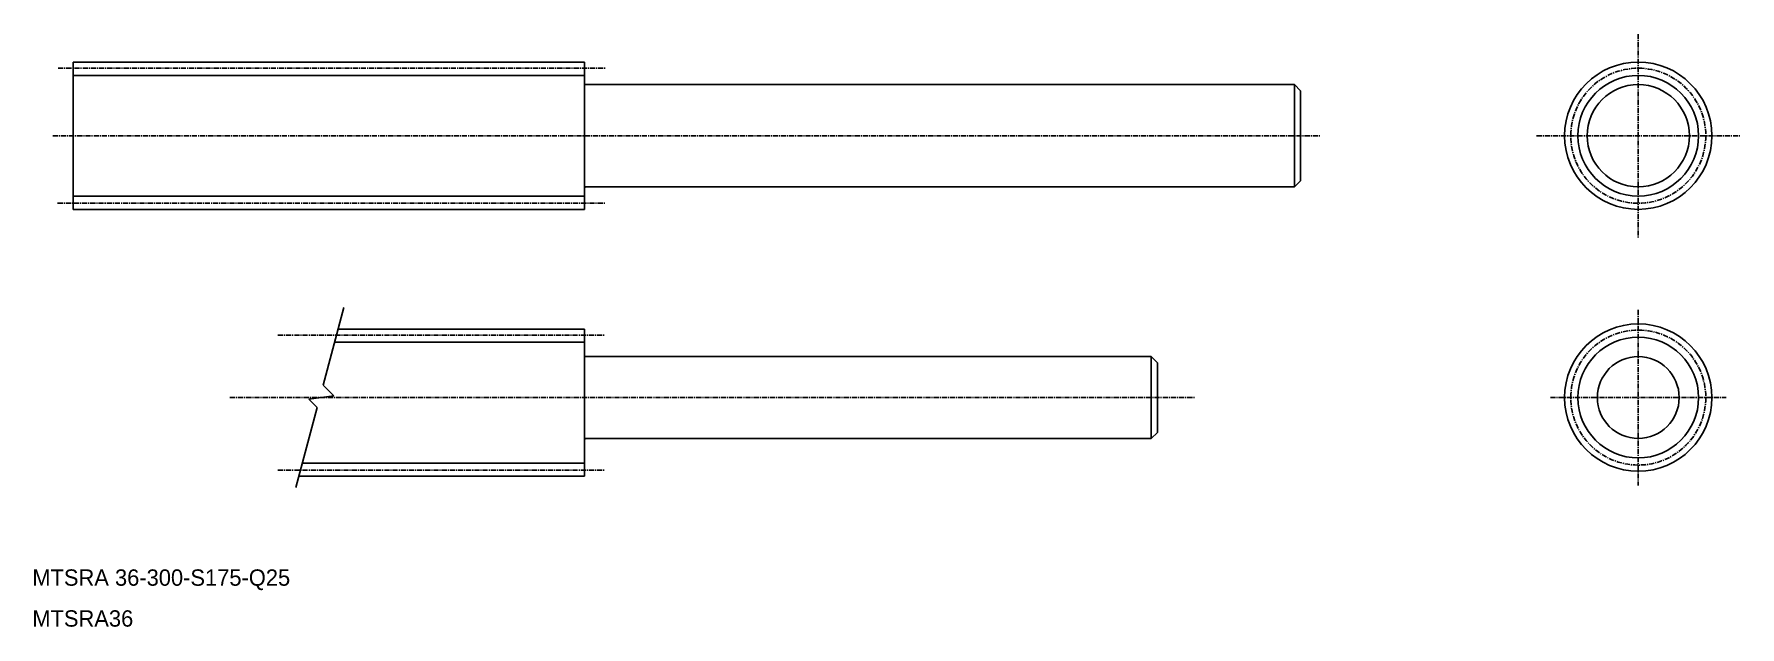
# Model space of a CAD drawing. Extents: x 10 to 427, y 10 to 155.
import ezdxf

# ---------------------------------------------------------------- set-up
doc = ezdxf.new("R2010")
doc.units = 0
doc.linetypes.add('CENTER', pattern=[2, 1.25, -0.25, 0.25, -0.25])
doc.layers.get('0').update_dxf_attribs({"linetype": 'CONTINUOUS'})
doc.layers.add('CENTER', color=1, linetype='CENTER')

msp = doc.modelspace()

# ---------------------------------------------------------------- linework, layer by layer
at = {"color": 7, "linetype": 'CONTINUOUS'}
for p, q in [((20, 148), (145, 148)), ((20, 148), (20, 112)), ((145, 148), (145, 112)), ((145.3, 142.5), (318.5, 142.5)), ((318.5, 142.5), (318.5, 117.5)), ((318.5, 142.5), (320, 141)), ((20, 139), (20, 139)), ((320, 141), (320, 119)), ((145.3, 117.5), (318.5, 117.5)), ((320, 119), (318.5, 117.5)), ((20, 112), (145, 112)), ((84.76, 82.75), (145, 82.75)), ((145, 82.75), (145, 46.75)), ((145.3, 76), (283.5, 76)), ((283.5, 76), (283.5, 56)), ((283.5, 76), (285, 74.5)), ((285, 74.5), (285, 57.5)), ((145.3, 56), (283.5, 56)), ((285, 57.5), (283.5, 56)), ((75.11, 46.75), (145, 46.75))]:
    msp.add_line(p, q, dxfattribs=at)
at = {"color": 3, "linetype": 'CONTINUOUS'}
for p, q in [((20, 144.75), (145, 144.75)), ((20, 115.25), (145, 115.25)), ((81.08, 69.03), (86.17, 88)), ((83.89, 79.5), (145, 79.5)), ((81.08, 69.03), (83.71, 66.4)), ((74.38, 44), (79.62, 63.56)), ((83.71, 66.4), (77.58, 65.6)), ((77.58, 65.6), (79.62, 63.56)), ((75.98, 50), (145, 50))]:
    msp.add_line(p, q, dxfattribs=at)
at = {"color": 7, "linetype": 'CONTINUOUS'}
for centre, radius in [((402.55, 130), 18), ((402.55, 130), 12.5), ((402.55, 66), 18), ((402.55, 66), 10)]:
    msp.add_circle(centre, radius, dxfattribs=at)
at = {"color": 3, "linetype": 'CONTINUOUS'}
for centre in [(402.55, 130), (402.55, 66)]:
    msp.add_circle(centre, 14.75, dxfattribs=at)
at = {"color": 7, "linetype": 'CONTINUOUS'}
for centre, start, end in [((145.3, 142.8), 180, 270), ((145.3, 117.2), 90, 180), ((145.3, 76.3), 180, 270), ((145.3, 55.7), 90, 180)]:
    msp.add_arc(centre, 0.3, start, end, dxfattribs=at)
at = {"layer": 'CENTER', "color": 1, "linetype": 'CENTER'}
for p, q in [((402.55, 154.84), (402.55, 105.16)), ((16.31, 146.5), (150, 146.5)), ((15, 130), (325, 130)), ((377.71, 130), (427.39, 130)), ((16.18, 113.5), (150, 113.5)), ((402.55, 87.47), (402.55, 44.53)), ((70.05, 81.25), (150, 81.25)), ((58.3, 66), (294.13, 66)), ((381.08, 66), (424.02, 66)), ((70.05, 48.25), (150, 48.25))]:
    msp.add_line(p, q, dxfattribs=at)
for centre in [(402.55, 130), (402.55, 66)]:
    msp.add_circle(centre, 16.5, dxfattribs=at)

# ---------------------------------------------------------------- texts
at = {"color": 7, "linetype": 'CONTINUOUS'}
for s, p in [('MTSRA 36-300-S175-Q25', (10, 20)), ('MTSRA36', (10, 10))]:
    msp.add_text(s, height=4, dxfattribs=at).set_placement(p)

doc.saveas('drawing.dxf')
